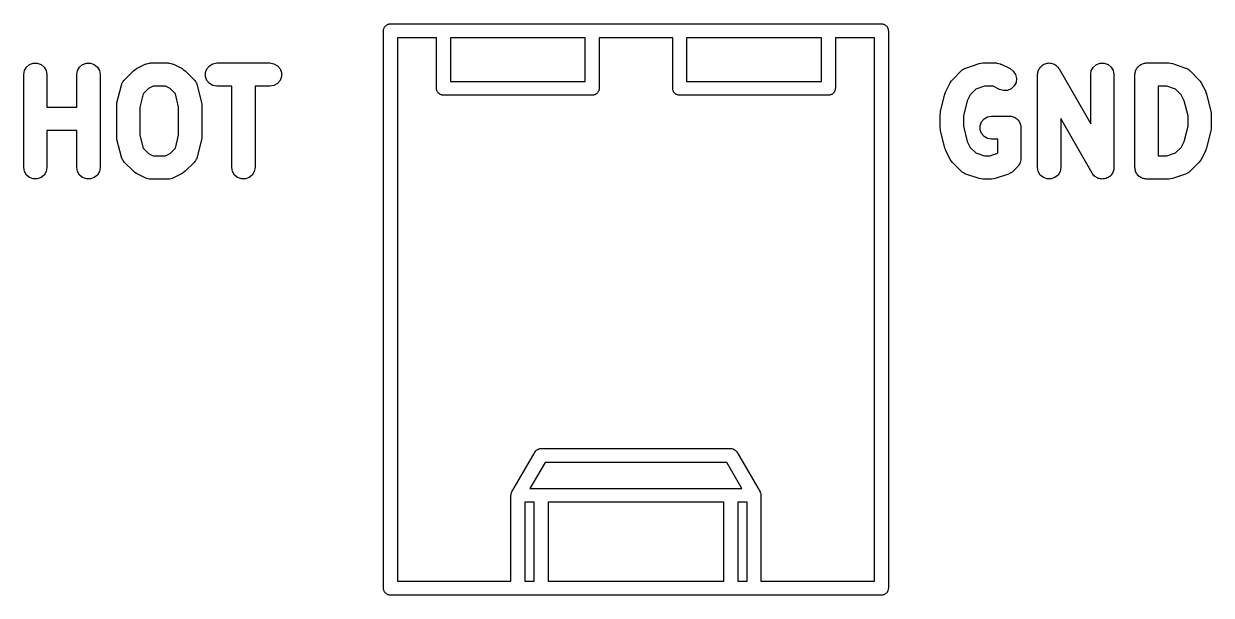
# Model space of a CAD drawing. Extents: x 100.7 to 134.3, y -98.1 to -51.9.
# Drawn here: x 100.69 to 113.46, y -70.06 to -63.91 of the extents above; entities that cross this region are included whole.
import ezdxf

# ---------------------------------------------------------------- set-up
doc = ezdxf.new("R2010")
doc.units = 0
doc.header["$MEASUREMENT"] = 0
doc.layers.add('BLACK', color=7, linetype='CONTINUOUS')

msp = doc.modelspace()

# ---------------------------------------------------------------- linework, layer by layer
at = {"layer": 'Black'}
for p, q in [((104.555, -63.98), (104.556, -63.9735)), ((104.555, -69.98), (104.555, -63.98)), ((104.556, -63.967), (104.558, -63.9608)), ((104.556, -63.9735), (104.556, -63.967)), ((104.558, -63.9608), (104.56, -63.9543)), ((104.56, -63.9543), (104.563, -63.9487)), ((104.563, -63.9487), (104.565, -63.9425)), ((104.565, -63.9425), (104.569, -63.9375)), ((104.569, -63.9375), (104.573, -63.9318)), ((104.573, -63.9318), (104.578, -63.9276)), ((104.578, -63.9276), (104.582, -63.9225)), ((104.582, -63.9225), (104.587, -63.9193)), ((104.587, -63.9193), (104.593, -63.915)), ((104.593, -63.915), (104.599, -63.9128)), ((104.599, -63.9128), (104.604, -63.9095)), ((104.604, -63.9095), (104.611, -63.9084)), ((104.611, -63.9084), (104.617, -63.9061)), ((104.617, -63.9061), (104.624, -63.9061)), ((104.624, -63.9061), (104.63, -63.905)), ((104.63, -63.905), (109.91, -63.905)), ((109.91, -63.905), (109.916, -63.9061)), ((109.916, -63.9061), (109.923, -63.9061)), ((109.923, -63.9061), (109.929, -63.9084)), ((109.929, -63.9084), (109.936, -63.9095)), ((109.936, -63.9095), (109.941, -63.9128)), ((109.941, -63.9128), (109.947, -63.915)), ((109.947, -63.915), (109.953, -63.9193)), ((109.953, -63.9193), (109.958, -63.9225)), ((109.958, -63.9225), (109.962, -63.9276)), ((109.962, -63.9276), (109.967, -63.9318)), ((109.967, -63.9318), (109.971, -63.9375)), ((109.971, -63.9375), (109.975, -63.9425)), ((109.975, -63.9425), (109.977, -63.9487)), ((109.977, -63.9487), (109.98, -63.9543)), ((109.98, -63.9543), (109.982, -63.9608)), ((109.982, -63.9608), (109.984, -63.967)), ((109.984, -63.967), (109.984, -63.9735)), ((109.984, -63.9735), (109.985, -63.98)), ((109.985, -63.98), (109.985, -69.98)), ((105.125, -64.055), (104.705, -64.055)), ((104.705, -64.055), (104.705, -69.905)), ((105.125, -64.6), (105.125, -64.055)), ((105.275, -64.055), (105.275, -64.525)), ((106.725, -64.055), (105.275, -64.055)), ((106.725, -64.525), (106.725, -64.055)), ((107.665, -64.055), (106.875, -64.055)), ((106.875, -64.055), (106.875, -64.6)), ((107.665, -64.6), (107.665, -64.055)), ((107.815, -64.055), (107.815, -64.525)), ((109.265, -64.055), (107.815, -64.055)), ((109.265, -64.525), (109.265, -64.055)), ((109.415, -64.055), (109.415, -64.6)), ((109.835, -64.055), (109.415, -64.055)), ((109.835, -69.905), (109.835, -64.055)), ((100.692, -64.4096), (100.714, -64.372)), ((100.714, -64.372), (100.747, -64.3441)), ((100.747, -64.3441), (100.788, -64.3293)), ((100.788, -64.3293), (100.831, -64.3293)), ((100.831, -64.3293), (100.872, -64.3441)), ((100.872, -64.3441), (100.905, -64.372)), ((100.905, -64.372), (100.927, -64.4096)), ((101.263, -64.4096), (101.285, -64.372)), ((101.285, -64.372), (101.318, -64.3441)), ((101.318, -64.3441), (101.359, -64.3293)), ((101.359, -64.3293), (101.403, -64.3293)), ((101.403, -64.3293), (101.443, -64.3441)), ((101.443, -64.3441), (101.477, -64.372)), ((101.477, -64.372), (101.498, -64.4096)), ((101.896, -64.3882), (101.992, -64.3406)), ((101.992, -64.3406), (101.999, -64.3385)), ((101.999, -64.3385), (102.005, -64.3349)), ((102.005, -64.3349), (102.019, -64.3324)), ((102.019, -64.3324), (102.033, -64.3282)), ((102.033, -64.3282), (102.041, -64.3286)), ((102.041, -64.3286), (102.048, -64.3274)), ((102.048, -64.3274), (102.238, -64.3274)), ((102.238, -64.3274), (102.245, -64.3286)), ((102.245, -64.3286), (102.252, -64.3282)), ((102.252, -64.3282), (102.266, -64.3324)), ((102.266, -64.3324), (102.281, -64.3349)), ((102.281, -64.3349), (102.287, -64.3385)), ((102.287, -64.3385), (102.294, -64.3406)), ((102.294, -64.3406), (102.389, -64.3882)), ((102.654, -64.3899), (102.682, -64.3566)), ((102.682, -64.3566), (102.719, -64.3349)), ((102.719, -64.3349), (102.762, -64.3274)), ((102.762, -64.3274), (103.333, -64.3274)), ((103.333, -64.3274), (103.376, -64.3349)), ((103.376, -64.3349), (103.414, -64.3566)), ((103.414, -64.3566), (103.442, -64.3899)), ((110.818, -64.3814), (110.96, -64.3338)), ((110.96, -64.3338), (110.98, -64.3309)), ((110.98, -64.3309), (111, -64.3274)), ((111, -64.3274), (111.143, -64.3274)), ((111.143, -64.3274), (111.15, -64.3286)), ((111.15, -64.3286), (111.157, -64.3282)), ((111.157, -64.3282), (111.171, -64.3324)), ((111.171, -64.3324), (111.186, -64.3349)), ((111.186, -64.3349), (111.192, -64.3385)), ((111.192, -64.3385), (111.199, -64.3406)), ((111.199, -64.3406), (111.294, -64.3882)), ((111.613, -64.3813), (111.619, -64.372)), ((111.619, -64.372), (111.627, -64.3648)), ((111.627, -64.3648), (111.634, -64.3563)), ((111.634, -64.3563), (111.644, -64.351)), ((111.644, -64.351), (111.652, -64.3441)), ((111.652, -64.3441), (111.662, -64.3403)), ((111.662, -64.3403), (111.672, -64.3347)), ((111.672, -64.3347), (111.683, -64.3329)), ((111.683, -64.3329), (111.693, -64.3293)), ((111.693, -64.3293), (111.704, -64.3293)), ((111.704, -64.3293), (111.715, -64.3274)), ((111.715, -64.3274), (111.725, -64.3293)), ((111.725, -64.3293), (111.736, -64.3293)), ((111.736, -64.3293), (111.747, -64.3331)), ((111.747, -64.3331), (111.758, -64.3351)), ((111.758, -64.3351), (111.767, -64.3405)), ((111.767, -64.3405), (111.777, -64.3441)), ((111.777, -64.3441), (111.785, -64.3513)), ((111.785, -64.3513), (111.795, -64.357)), ((111.795, -64.357), (111.802, -64.3652)), ((111.802, -64.3652), (111.81, -64.372)), ((111.81, -64.372), (111.816, -64.3817)), ((112.168, -64.4096), (112.19, -64.372)), ((112.19, -64.372), (112.223, -64.3441)), ((112.223, -64.3441), (112.264, -64.3293)), ((112.264, -64.3293), (112.307, -64.3293)), ((112.307, -64.3293), (112.348, -64.3441)), ((112.348, -64.3441), (112.381, -64.372)), ((112.381, -64.372), (112.403, -64.4096)), ((112.661, -64.3815), (112.666, -64.372)), ((112.666, -64.372), (112.675, -64.365)), ((112.675, -64.365), (112.682, -64.3566)), ((112.682, -64.3566), (112.691, -64.3512)), ((112.691, -64.3512), (112.699, -64.3441)), ((112.699, -64.3441), (112.71, -64.3404)), ((112.71, -64.3404), (112.719, -64.3349)), ((112.719, -64.3349), (112.73, -64.333)), ((112.73, -64.333), (112.74, -64.3293)), ((112.74, -64.3293), (112.751, -64.3293)), ((112.751, -64.3293), (112.762, -64.3274)), ((112.762, -64.3274), (113, -64.3274)), ((113, -64.3274), (113.02, -64.3309)), ((113.02, -64.3309), (113.04, -64.3338)), ((113.04, -64.3338), (113.182, -64.3814)), ((100.685, -64.4524), (100.692, -64.4096)), ((100.685, -65.4524), (100.685, -64.4524)), ((100.927, -64.4096), (100.935, -64.4524)), ((100.935, -64.4524), (100.935, -64.8036)), ((101.256, -64.4524), (101.263, -64.4096)), ((101.256, -64.8036), (101.256, -64.4524)), ((101.498, -64.4096), (101.506, -64.4524)), ((101.506, -64.4524), (101.506, -65.4524)), ((101.769, -64.5069), (101.864, -64.4116)), ((101.864, -64.4116), (101.88, -64.4001)), ((101.88, -64.4001), (101.896, -64.3882)), ((102.389, -64.3882), (102.405, -64.4001)), ((102.405, -64.4001), (102.422, -64.4116)), ((102.422, -64.4116), (102.517, -64.5069)), ((102.639, -64.4307), (102.654, -64.3899)), ((102.639, -64.4741), (102.639, -64.4307)), ((102.654, -64.5149), (102.639, -64.4741)), ((103.442, -64.3899), (103.456, -64.4307)), ((103.456, -64.4741), (103.442, -64.5149)), ((103.456, -64.4307), (103.456, -64.4741)), ((110.674, -64.5069), (110.769, -64.4116)), ((110.769, -64.4116), (110.775, -64.4075)), ((110.775, -64.4075), (110.779, -64.4021)), ((110.779, -64.4021), (110.792, -64.3951)), ((110.792, -64.3951), (110.804, -64.3867)), ((110.804, -64.3867), (110.811, -64.3848)), ((110.811, -64.3848), (110.818, -64.3814)), ((111.294, -64.3882), (111.329, -64.4141)), ((111.329, -64.4141), (111.353, -64.4503)), ((111.353, -64.4503), (111.363, -64.4925)), ((111.363, -64.4925), (111.358, -64.5356)), ((111.589, -64.4524), (111.591, -64.4413)), ((111.589, -65.4524), (111.589, -64.4524)), ((111.591, -64.4301), (111.595, -64.4201)), ((111.591, -64.4413), (111.591, -64.4301)), ((111.595, -64.4201), (111.597, -64.4096)), ((111.597, -64.4096), (111.602, -64.3999)), ((111.602, -64.3999), (111.606, -64.3894)), ((111.606, -64.3894), (111.613, -64.3813)), ((111.816, -64.3817), (111.823, -64.3904)), ((111.823, -64.3904), (112.161, -64.9817)), ((112.161, -64.4524), (112.168, -64.4096)), ((112.161, -64.9817), (112.161, -64.4524)), ((112.403, -64.4096), (112.411, -64.4524)), ((112.411, -64.4524), (112.411, -65.4524)), ((112.637, -64.4524), (112.639, -64.4416)), ((112.637, -65.4524), (112.637, -64.4524)), ((112.639, -64.4307), (112.643, -64.4204)), ((112.639, -64.4416), (112.639, -64.4307)), ((112.643, -64.4204), (112.644, -64.4096)), ((112.644, -64.4096), (112.65, -64.4002)), ((112.65, -64.4002), (112.654, -64.3899)), ((112.654, -64.3899), (112.661, -64.3815)), ((113.182, -64.3814), (113.189, -64.3848)), ((113.189, -64.3848), (113.196, -64.3867)), ((113.196, -64.3867), (113.208, -64.3951)), ((113.208, -64.3951), (113.221, -64.4021)), ((113.221, -64.4021), (113.225, -64.4075)), ((113.225, -64.4075), (113.231, -64.4116)), ((113.231, -64.4116), (113.326, -64.5069)), ((101.688, -64.7554), (101.736, -64.5649)), ((101.736, -64.5649), (101.741, -64.554)), ((101.741, -64.554), (101.744, -64.5424)), ((101.744, -64.5424), (101.75, -64.5343)), ((101.75, -64.5343), (101.754, -64.5253)), ((101.754, -64.5253), (101.762, -64.5167)), ((101.762, -64.5167), (101.769, -64.5069)), ((102.026, -64.6027), (101.97, -64.6591)), ((102.077, -64.5774), (102.026, -64.6027)), ((102.209, -64.5774), (102.077, -64.5774)), ((102.259, -64.6027), (102.209, -64.5774)), ((102.316, -64.6591), (102.259, -64.6027)), ((102.517, -64.5069), (102.524, -64.5167)), ((102.524, -64.5167), (102.532, -64.5253)), ((102.532, -64.5253), (102.536, -64.5343)), ((102.536, -64.5343), (102.542, -64.5424)), ((102.542, -64.5424), (102.545, -64.554)), ((102.545, -64.554), (102.55, -64.5649)), ((102.55, -64.5649), (102.597, -64.7554)), ((102.682, -64.5481), (102.654, -64.5149)), ((102.719, -64.5698), (102.682, -64.5481)), ((102.762, -64.5774), (102.719, -64.5698)), ((102.923, -64.5774), (102.762, -64.5774)), ((102.923, -65.4524), (102.923, -64.5774)), ((103.333, -64.5774), (103.173, -64.5774)), ((103.173, -64.5774), (103.173, -65.4524)), ((103.376, -64.5698), (103.333, -64.5774)), ((103.414, -64.5481), (103.376, -64.5698)), ((103.442, -64.5149), (103.414, -64.5481)), ((105.126, -64.6065), (105.125, -64.6)), ((105.126, -64.613), (105.126, -64.6065)), ((105.128, -64.6192), (105.126, -64.613)), ((105.13, -64.6257), (105.128, -64.6192)), ((105.133, -64.6313), (105.13, -64.6257)), ((105.135, -64.6375), (105.133, -64.6313)), ((105.275, -64.525), (106.725, -64.525)), ((106.867, -64.6313), (106.865, -64.6375)), ((106.87, -64.6257), (106.867, -64.6313)), ((106.872, -64.6192), (106.87, -64.6257)), ((106.874, -64.613), (106.872, -64.6192)), ((106.875, -64.6), (106.874, -64.6065)), ((106.874, -64.6065), (106.874, -64.613)), ((107.666, -64.6065), (107.665, -64.6)), ((107.666, -64.613), (107.666, -64.6065)), ((107.668, -64.6192), (107.666, -64.613)), ((107.67, -64.6257), (107.668, -64.6192)), ((107.673, -64.6313), (107.67, -64.6257)), ((107.675, -64.6375), (107.673, -64.6313)), ((107.815, -64.525), (109.265, -64.525)), ((109.407, -64.6313), (109.405, -64.6375)), ((109.41, -64.6257), (109.407, -64.6313)), ((109.412, -64.6192), (109.41, -64.6257)), ((109.414, -64.613), (109.412, -64.6192)), ((109.415, -64.6), (109.414, -64.6065)), ((109.414, -64.6065), (109.414, -64.613)), ((110.602, -64.6346), (110.65, -64.5393)), ((110.65, -64.5393), (110.662, -64.5232)), ((110.662, -64.5232), (110.674, -64.5069)), ((110.925, -64.6093), (110.865, -64.6693)), ((111.02, -64.5774), (110.925, -64.6093)), ((111.113, -64.5774), (111.02, -64.5774)), ((111.182, -64.6118), (111.113, -64.5774)), ((111.224, -64.6242), (111.182, -64.6118)), ((111.267, -64.6216), (111.224, -64.6242)), ((111.307, -64.6043), (111.267, -64.6216)), ((111.338, -64.5745), (111.307, -64.6043)), ((111.358, -64.5356), (111.338, -64.5745)), ((112.887, -64.5774), (112.887, -65.3274)), ((112.98, -64.5774), (112.887, -64.5774)), ((113.075, -64.6093), (112.98, -64.5774)), ((113.135, -64.6693), (113.075, -64.6093)), ((113.326, -64.5069), (113.338, -64.5232)), ((113.338, -64.5232), (113.35, -64.5393)), ((113.35, -64.5393), (113.398, -64.6346)), ((101.687, -64.7707), (101.688, -64.7554)), ((101.97, -64.6591), (101.935, -64.8011)), ((102.351, -64.8011), (102.316, -64.6591)), ((102.597, -64.7554), (102.599, -64.7707)), ((105.139, -64.6425), (105.135, -64.6375)), ((105.143, -64.6482), (105.139, -64.6425)), ((105.148, -64.6524), (105.143, -64.6482)), ((105.152, -64.6575), (105.148, -64.6524)), ((105.157, -64.6607), (105.152, -64.6575)), ((105.162, -64.665), (105.157, -64.6607)), ((105.169, -64.6672), (105.162, -64.665)), ((105.174, -64.6705), (105.169, -64.6672)), ((105.181, -64.6716), (105.174, -64.6705)), ((105.187, -64.6739), (105.181, -64.6716)), ((105.194, -64.6739), (105.187, -64.6739)), ((105.2, -64.675), (105.194, -64.6739)), ((106.8, -64.675), (105.2, -64.675)), ((106.806, -64.6739), (106.8, -64.675)), ((106.813, -64.6739), (106.806, -64.6739)), ((106.819, -64.6716), (106.813, -64.6739)), ((106.826, -64.6705), (106.819, -64.6716)), ((106.831, -64.6672), (106.826, -64.6705)), ((106.837, -64.665), (106.831, -64.6672)), ((106.843, -64.6607), (106.837, -64.665)), ((106.848, -64.6575), (106.843, -64.6607)), ((106.852, -64.6524), (106.848, -64.6575)), ((106.857, -64.6482), (106.852, -64.6524)), ((106.861, -64.6425), (106.857, -64.6482)), ((106.865, -64.6375), (106.861, -64.6425)), ((107.679, -64.6425), (107.675, -64.6375)), ((107.683, -64.6482), (107.679, -64.6425)), ((107.688, -64.6524), (107.683, -64.6482)), ((107.692, -64.6575), (107.688, -64.6524)), ((107.697, -64.6607), (107.692, -64.6575)), ((107.703, -64.665), (107.697, -64.6607)), ((107.709, -64.6672), (107.703, -64.665)), ((107.714, -64.6705), (107.709, -64.6672)), ((107.721, -64.6716), (107.714, -64.6705)), ((107.727, -64.6739), (107.721, -64.6716)), ((107.734, -64.6739), (107.727, -64.6739)), ((107.74, -64.675), (107.734, -64.6739)), ((109.34, -64.675), (107.74, -64.675)), ((109.346, -64.6739), (109.34, -64.675)), ((109.353, -64.6739), (109.346, -64.6739)), ((109.359, -64.6716), (109.353, -64.6739)), ((109.366, -64.6705), (109.359, -64.6716)), ((109.371, -64.6672), (109.366, -64.6705)), ((109.377, -64.665), (109.371, -64.6672)), ((109.383, -64.6607), (109.377, -64.665)), ((109.388, -64.6575), (109.383, -64.6607)), ((109.392, -64.6524), (109.388, -64.6575)), ((109.397, -64.6482), (109.392, -64.6524)), ((109.401, -64.6425), (109.397, -64.6482)), ((109.405, -64.6375), (109.401, -64.6425)), ((110.545, -64.8506), (110.593, -64.6602)), ((110.593, -64.6602), (110.599, -64.6477)), ((110.599, -64.6477), (110.602, -64.6346)), ((110.832, -64.7341), (110.792, -64.8963)), ((110.865, -64.6693), (110.832, -64.7341)), ((113.168, -64.7341), (113.135, -64.6693)), ((113.208, -64.8963), (113.168, -64.7341)), ((113.398, -64.6346), (113.401, -64.6477)), ((113.401, -64.6477), (113.407, -64.6602)), ((113.407, -64.6602), (113.455, -64.8506)), ((100.935, -64.8036), (101.256, -64.8036)), ((101.685, -64.7857), (101.687, -64.7707)), ((101.685, -65.119), (101.685, -64.7857)), ((101.935, -64.8011), (101.935, -65.1037)), ((102.351, -65.1037), (102.351, -64.8011)), ((102.599, -64.7707), (102.601, -64.7857)), ((102.601, -64.7857), (102.601, -65.119)), ((110.542, -64.881), (110.544, -64.8659)), ((110.542, -65.0238), (110.542, -64.881)), ((110.544, -64.8659), (110.545, -64.8506)), ((113.455, -64.8506), (113.456, -64.8659)), ((113.456, -64.8659), (113.458, -64.881)), ((113.458, -64.881), (113.458, -65.0238)), ((110.792, -64.8963), (110.792, -65.0084)), ((110.792, -65.0084), (110.832, -65.1707)), ((110.972, -65.0021), (110.987, -64.9613)), ((110.972, -65.0455), (110.972, -65.0021)), ((110.987, -64.9613), (111.015, -64.9281)), ((111.015, -64.9281), (111.052, -64.9063)), ((111.052, -64.9063), (111.095, -64.8988)), ((111.095, -64.8988), (111.286, -64.8988)), ((111.286, -64.8988), (111.296, -64.9007)), ((111.296, -64.9007), (111.307, -64.9007)), ((111.307, -64.9007), (111.318, -64.9044)), ((111.318, -64.9044), (111.328, -64.9063)), ((111.328, -64.9063), (111.338, -64.9118)), ((111.338, -64.9118), (111.348, -64.9156)), ((111.348, -64.9156), (111.357, -64.9226)), ((111.357, -64.9226), (111.366, -64.9281)), ((111.366, -64.9281), (111.373, -64.9364)), ((111.373, -64.9364), (111.381, -64.9435)), ((111.381, -64.9435), (111.387, -64.9529)), ((111.387, -64.9529), (111.394, -64.9613)), ((111.394, -64.9613), (111.398, -64.9716)), ((111.398, -64.9716), (111.403, -64.9811)), ((111.403, -64.9811), (111.405, -64.9918)), ((111.405, -64.9918), (111.409, -65.0021)), ((111.409, -65.0021), (111.409, -65.013)), ((111.409, -65.013), (111.411, -65.0238)), ((112.177, -65.5144), (111.839, -64.9231)), ((111.839, -64.9231), (111.839, -65.4524)), ((113.168, -65.1707), (113.208, -65.0084)), ((113.208, -65.0084), (113.208, -64.8963)), ((101.256, -65.0536), (100.935, -65.0536)), ((100.935, -65.0536), (100.935, -65.4524)), ((101.256, -65.4524), (101.256, -65.0536)), ((101.687, -65.1341), (101.685, -65.119)), ((101.688, -65.1494), (101.687, -65.1341)), ((101.935, -65.1037), (101.97, -65.2456)), ((102.316, -65.2456), (102.351, -65.1037)), ((102.599, -65.1341), (102.597, -65.1494)), ((102.601, -65.119), (102.599, -65.1341)), ((110.544, -65.0389), (110.542, -65.0238)), ((110.545, -65.0541), (110.544, -65.0389)), ((110.593, -65.2446), (110.545, -65.0541)), ((110.987, -65.0863), (110.972, -65.0455)), ((111.015, -65.1196), (110.987, -65.0863)), ((111.052, -65.1413), (111.015, -65.1196)), ((111.095, -65.1488), (111.052, -65.1413)), ((111.411, -65.0238), (111.411, -65.3571)), ((113.455, -65.0541), (113.407, -65.2446)), ((113.456, -65.0389), (113.455, -65.0541)), ((113.458, -65.0238), (113.456, -65.0389)), ((101.736, -65.3398), (101.688, -65.1494)), ((101.97, -65.2456), (102.026, -65.302)), ((102.259, -65.302), (102.316, -65.2456)), ((102.597, -65.1494), (102.55, -65.3398)), ((110.599, -65.2571), (110.593, -65.2446)), ((110.602, -65.2702), (110.599, -65.2571)), ((110.832, -65.1707), (110.865, -65.2355)), ((110.865, -65.2355), (110.925, -65.2955)), ((111.161, -65.1488), (111.095, -65.1488)), ((111.161, -65.2988), (111.161, -65.1488)), ((113.075, -65.2955), (113.135, -65.2355)), ((113.135, -65.2355), (113.168, -65.1707)), ((113.401, -65.2571), (113.398, -65.2702)), ((113.407, -65.2446), (113.401, -65.2571)), ((101.741, -65.3508), (101.736, -65.3398)), ((101.744, -65.3624), (101.741, -65.3508)), ((101.75, -65.3705), (101.744, -65.3624)), ((101.754, -65.3795), (101.75, -65.3705)), ((101.762, -65.3881), (101.754, -65.3795)), ((101.769, -65.3979), (101.762, -65.3881)), ((102.026, -65.302), (102.077, -65.3274)), ((102.077, -65.3274), (102.209, -65.3274)), ((102.209, -65.3274), (102.259, -65.302)), ((102.524, -65.3881), (102.517, -65.3979)), ((102.532, -65.3795), (102.524, -65.3881)), ((102.536, -65.3705), (102.532, -65.3795)), ((102.542, -65.3624), (102.536, -65.3705)), ((102.545, -65.3508), (102.542, -65.3624)), ((102.55, -65.3398), (102.545, -65.3508)), ((110.65, -65.3654), (110.602, -65.2702)), ((110.662, -65.3815), (110.65, -65.3654)), ((110.674, -65.3979), (110.662, -65.3815)), ((110.925, -65.2955), (111.02, -65.3274)), ((111.02, -65.3274), (111.075, -65.3274)), ((111.075, -65.3274), (111.161, -65.2988)), ((111.406, -65.3838), (111.403, -65.3999)), ((111.41, -65.368), (111.406, -65.3838)), ((111.411, -65.3571), (111.41, -65.3626)), ((111.41, -65.3626), (111.41, -65.368)), ((112.887, -65.3274), (112.98, -65.3274)), ((112.98, -65.3274), (113.075, -65.2955)), ((113.338, -65.3815), (113.326, -65.3979)), ((113.35, -65.3654), (113.338, -65.3815)), ((113.398, -65.2702), (113.35, -65.3654)), ((100.692, -65.4951), (100.685, -65.4524)), ((100.714, -65.5327), (100.692, -65.4951)), ((100.927, -65.4951), (100.905, -65.5327)), ((100.935, -65.4524), (100.927, -65.4951)), ((101.263, -65.4951), (101.256, -65.4524)), ((101.285, -65.5327), (101.263, -65.4951)), ((101.498, -65.4951), (101.477, -65.5327)), ((101.506, -65.4524), (101.498, -65.4951)), ((101.864, -65.4931), (101.769, -65.3979)), ((101.88, -65.5046), (101.864, -65.4931)), ((101.896, -65.5166), (101.88, -65.5046)), ((101.992, -65.5642), (101.896, -65.5166)), ((102.389, -65.5166), (102.294, -65.5642)), ((102.405, -65.5046), (102.389, -65.5166)), ((102.422, -65.4931), (102.405, -65.5046)), ((102.517, -65.3979), (102.422, -65.4931)), ((102.93, -65.4951), (102.923, -65.4524)), ((102.952, -65.5327), (102.93, -65.4951)), ((103.165, -65.4951), (103.143, -65.5327)), ((103.173, -65.4524), (103.165, -65.4951)), ((110.769, -65.4931), (110.674, -65.3979)), ((110.775, -65.4973), (110.769, -65.4931)), ((110.779, -65.5027), (110.775, -65.4973)), ((110.792, -65.5097), (110.779, -65.5027)), ((110.804, -65.5181), (110.792, -65.5097)), ((110.811, -65.5199), (110.804, -65.5181)), ((110.818, -65.5233), (110.811, -65.5199)), ((110.96, -65.571), (110.818, -65.5233)), ((111.278, -65.5233), (111.135, -65.571)), ((111.284, -65.5199), (111.278, -65.5233)), ((111.291, -65.5181), (111.284, -65.5199)), ((111.303, -65.5097), (111.291, -65.5181)), ((111.316, -65.5027), (111.303, -65.5097)), ((111.321, -65.4973), (111.316, -65.5027)), ((111.326, -65.4931), (111.321, -65.4973)), ((111.374, -65.4455), (111.326, -65.4931)), ((111.377, -65.441), (111.374, -65.4455)), ((111.381, -65.4375), (111.377, -65.441)), ((111.39, -65.4234), (111.381, -65.4375)), ((111.399, -65.41), (111.39, -65.4234)), ((111.4, -65.4047), (111.399, -65.41)), ((111.403, -65.3999), (111.4, -65.4047)), ((111.597, -65.4951), (111.589, -65.4524)), ((111.619, -65.5327), (111.597, -65.4951)), ((111.832, -65.4951), (111.81, -65.5327)), ((111.839, -65.4524), (111.832, -65.4951)), ((112.184, -65.523), (112.177, -65.5144)), ((112.19, -65.5327), (112.184, -65.523)), ((112.387, -65.5235), (112.381, -65.5327)), ((112.394, -65.5154), (112.387, -65.5235)), ((112.398, -65.5048), (112.394, -65.5154)), ((112.403, -65.4951), (112.398, -65.5048)), ((112.405, -65.4846), (112.403, -65.4951)), ((112.409, -65.4746), (112.405, -65.4846)), ((112.411, -65.4524), (112.409, -65.4634)), ((112.409, -65.4634), (112.409, -65.4746)), ((112.639, -65.4632), (112.637, -65.4524)), ((112.639, -65.4741), (112.639, -65.4632)), ((112.643, -65.4844), (112.639, -65.4741)), ((112.644, -65.4951), (112.643, -65.4844)), ((112.65, -65.5046), (112.644, -65.4951)), ((112.654, -65.5149), (112.65, -65.5046)), ((112.661, -65.5233), (112.654, -65.5149)), ((112.666, -65.5327), (112.661, -65.5233)), ((113.182, -65.5233), (113.04, -65.571)), ((113.189, -65.5199), (113.182, -65.5233)), ((113.196, -65.5181), (113.189, -65.5199)), ((113.208, -65.5097), (113.196, -65.5181)), ((113.221, -65.5027), (113.208, -65.5097)), ((113.225, -65.4973), (113.221, -65.5027)), ((113.231, -65.4931), (113.225, -65.4973)), ((113.326, -65.3979), (113.231, -65.4931)), ((100.747, -65.5606), (100.714, -65.5327)), ((100.788, -65.5755), (100.747, -65.5606)), ((100.831, -65.5755), (100.788, -65.5755)), ((100.872, -65.5606), (100.831, -65.5755)), ((100.905, -65.5327), (100.872, -65.5606)), ((101.318, -65.5606), (101.285, -65.5327)), ((101.359, -65.5755), (101.318, -65.5606)), ((101.403, -65.5755), (101.359, -65.5755)), ((101.443, -65.5606), (101.403, -65.5755)), ((101.477, -65.5327), (101.443, -65.5606)), ((101.999, -65.5662), (101.992, -65.5642)), ((102.005, -65.5698), (101.999, -65.5662)), ((102.019, -65.5724), (102.005, -65.5698)), ((102.033, -65.5766), (102.019, -65.5724)), ((102.041, -65.5761), (102.033, -65.5766)), ((102.048, -65.5774), (102.041, -65.5761)), ((102.238, -65.5774), (102.048, -65.5774)), ((102.245, -65.5761), (102.238, -65.5774)), ((102.252, -65.5766), (102.245, -65.5761)), ((102.266, -65.5724), (102.252, -65.5766)), ((102.281, -65.5698), (102.266, -65.5724)), ((102.287, -65.5662), (102.281, -65.5698)), ((102.294, -65.5642), (102.287, -65.5662)), ((102.985, -65.5606), (102.952, -65.5327)), ((103.026, -65.5755), (102.985, -65.5606)), ((103.069, -65.5755), (103.026, -65.5755)), ((103.11, -65.5606), (103.069, -65.5755)), ((103.143, -65.5327), (103.11, -65.5606)), ((110.98, -65.5739), (110.96, -65.571)), ((111, -65.5774), (110.98, -65.5739)), ((111.095, -65.5774), (111, -65.5774)), ((111.115, -65.5739), (111.095, -65.5774)), ((111.135, -65.571), (111.115, -65.5739)), ((111.652, -65.5606), (111.619, -65.5327)), ((111.693, -65.5755), (111.652, -65.5606)), ((111.736, -65.5755), (111.693, -65.5755)), ((111.777, -65.5606), (111.736, -65.5755)), ((111.81, -65.5327), (111.777, -65.5606)), ((112.198, -65.5396), (112.19, -65.5327)), ((112.205, -65.5478), (112.198, -65.5396)), ((112.215, -65.5534), (112.205, -65.5478)), ((112.223, -65.5606), (112.215, -65.5534)), ((112.233, -65.5643), (112.223, -65.5606)), ((112.242, -65.5697), (112.233, -65.5643)), ((112.253, -65.5716), (112.242, -65.5697)), ((112.264, -65.5755), (112.253, -65.5716)), ((112.275, -65.5755), (112.264, -65.5755)), ((112.285, -65.5774), (112.275, -65.5755)), ((112.296, -65.5755), (112.285, -65.5774)), ((112.307, -65.5755), (112.296, -65.5755)), ((112.317, -65.5718), (112.307, -65.5755)), ((112.328, -65.57), (112.317, -65.5718)), ((112.338, -65.5645), (112.328, -65.57)), ((112.348, -65.5606), (112.338, -65.5645)), ((112.356, -65.5538), (112.348, -65.5606)), ((112.366, -65.5485), (112.356, -65.5538)), ((112.373, -65.5399), (112.366, -65.5485)), ((112.381, -65.5327), (112.373, -65.5399)), ((112.675, -65.5398), (112.666, -65.5327)), ((112.682, -65.5481), (112.675, -65.5398)), ((112.691, -65.5536), (112.682, -65.5481)), ((112.699, -65.5606), (112.691, -65.5536)), ((112.71, -65.5644), (112.699, -65.5606)), ((112.719, -65.5698), (112.71, -65.5644)), ((112.73, -65.5717), (112.719, -65.5698)), ((112.74, -65.5755), (112.73, -65.5717)), ((112.751, -65.5755), (112.74, -65.5755)), ((112.762, -65.5774), (112.751, -65.5755)), ((113, -65.5774), (112.762, -65.5774)), ((113.02, -65.5739), (113, -65.5774)), ((113.04, -65.571), (113.02, -65.5739)), ((105.935, -68.9423), (106.185, -68.5123)), ((106.185, -68.5123), (106.193, -68.5025)), ((106.193, -68.5025), (106.202, -68.4925)), ((106.202, -68.4924), (106.213, -68.486)), ((106.202, -68.4925), (106.202, -68.4924)), ((106.202, -68.4925), (106.202, -68.4925)), ((106.213, -68.486), (106.224, -68.4795)), ((106.224, -68.4795), (106.225, -68.4794)), ((106.224, -68.4795), (106.224, -68.4795)), ((106.225, -68.4794), (106.237, -68.4772)), ((106.237, -68.4772), (106.25, -68.475)), ((106.25, -68.475), (106.25, -68.475)), ((106.25, -68.475), (108.29, -68.475)), ((108.29, -68.475), (108.29, -68.475)), ((108.29, -68.475), (108.303, -68.4772)), ((108.303, -68.4772), (108.315, -68.4794)), ((108.315, -68.4794), (108.316, -68.4795)), ((108.316, -68.4795), (108.316, -68.4795)), ((108.316, -68.4795), (108.327, -68.4859)), ((108.327, -68.4859), (108.338, -68.4924)), ((108.338, -68.4924), (108.338, -68.4925)), ((108.338, -68.4925), (108.338, -68.4925)), ((108.338, -68.4925), (108.346, -68.5023)), ((108.346, -68.5023), (108.355, -68.5123)), ((108.355, -68.5123), (108.605, -68.9423)), ((106.293, -68.625), (106.13, -68.905)), ((108.247, -68.625), (106.293, -68.625)), ((108.41, -68.905), (108.247, -68.625)), ((105.925, -68.98), (105.926, -68.9735)), ((105.926, -68.9668), (105.928, -68.9607)), ((105.926, -68.9669), (105.926, -68.9668)), ((105.926, -68.967), (105.926, -68.9669)), ((105.926, -68.9735), (105.926, -68.967)), ((105.928, -68.9607), (105.93, -68.9543)), ((105.93, -68.9543), (105.933, -68.9487)), ((105.933, -68.9487), (105.935, -68.9425)), ((105.935, -68.9424), (105.935, -68.9423)), ((105.935, -68.9425), (105.935, -68.9424)), ((106.13, -68.905), (108.41, -68.905)), ((108.605, -68.9423), (108.605, -68.9424)), ((108.605, -68.9424), (108.605, -68.9425)), ((108.605, -68.9425), (108.607, -68.9487)), ((108.607, -68.9487), (108.61, -68.9543)), ((108.61, -68.9543), (108.612, -68.9607)), ((108.612, -68.9607), (108.614, -68.9668)), ((108.614, -68.9668), (108.614, -68.9669)), ((108.614, -68.9669), (108.614, -68.967)), ((108.614, -68.967), (108.614, -68.9735)), ((108.614, -68.9735), (108.615, -68.98)), ((105.925, -69.905), (105.925, -68.98)), ((106.075, -69.055), (106.075, -69.905)), ((106.175, -69.055), (106.075, -69.055)), ((106.175, -69.905), (106.175, -69.055)), ((106.325, -69.055), (106.325, -69.905)), ((108.215, -69.055), (106.325, -69.055)), ((108.215, -69.905), (108.215, -69.055)), ((108.365, -69.055), (108.365, -69.905)), ((108.465, -69.055), (108.365, -69.055)), ((108.465, -69.905), (108.465, -69.055)), ((108.615, -68.98), (108.615, -69.905)), ((104.556, -69.9865), (104.555, -69.98)), ((104.556, -69.993), (104.556, -69.9865)), ((104.558, -69.9992), (104.556, -69.993)), ((104.705, -69.905), (105.925, -69.905)), ((106.075, -69.905), (106.175, -69.905)), ((106.325, -69.905), (108.215, -69.905)), ((108.365, -69.905), (108.465, -69.905)), ((108.615, -69.905), (109.835, -69.905)), ((109.984, -69.993), (109.982, -69.9992)), ((109.985, -69.98), (109.984, -69.9865)), ((109.984, -69.9865), (109.984, -69.993)), ((104.56, -70.0057), (104.558, -69.9992)), ((104.563, -70.0113), (104.56, -70.0057)), ((104.565, -70.0175), (104.563, -70.0113)), ((104.569, -70.0225), (104.565, -70.0175)), ((104.573, -70.0282), (104.569, -70.0225)), ((104.578, -70.0324), (104.573, -70.0282)), ((104.582, -70.0375), (104.578, -70.0324)), ((104.587, -70.0407), (104.582, -70.0375)), ((104.593, -70.045), (104.587, -70.0407)), ((104.599, -70.0472), (104.593, -70.045)), ((104.604, -70.0505), (104.599, -70.0472)), ((104.611, -70.0516), (104.604, -70.0505)), ((104.617, -70.0539), (104.611, -70.0516)), ((104.624, -70.0539), (104.617, -70.0539)), ((104.63, -70.055), (104.624, -70.0539)), ((109.91, -70.055), (104.63, -70.055)), ((109.916, -70.0539), (109.91, -70.055)), ((109.923, -70.0539), (109.916, -70.0539)), ((109.929, -70.0516), (109.923, -70.0539)), ((109.936, -70.0505), (109.929, -70.0516)), ((109.941, -70.0472), (109.936, -70.0505)), ((109.947, -70.045), (109.941, -70.0472)), ((109.953, -70.0407), (109.947, -70.045)), ((109.958, -70.0375), (109.953, -70.0407)), ((109.962, -70.0324), (109.958, -70.0375)), ((109.967, -70.0282), (109.962, -70.0324)), ((109.971, -70.0225), (109.967, -70.0282)), ((109.975, -70.0175), (109.971, -70.0225)), ((109.977, -70.0113), (109.975, -70.0175)), ((109.98, -70.0057), (109.977, -70.0113)), ((109.982, -69.9992), (109.98, -70.0057))]:
    msp.add_line(p, q, dxfattribs=at)

doc.saveas('drawing.dxf')
